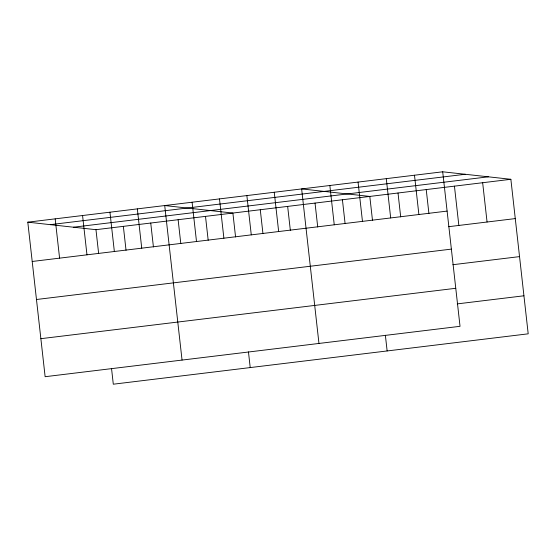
<?xml version="1.0" encoding="UTF-8"?>
<svg xmlns="http://www.w3.org/2000/svg" width="556" height="556" viewBox="0 0 556 556"><rect width="100%" height="100%" fill="white"/><g stroke="black" fill="none" stroke-linecap="round" stroke-linejoin="round"><path stroke-width="0.83" d="M442.701 171.797L460.034 326.316L45.133 376.704L27.8 222.178L442.701 171.797L510.867 179.296L528.2 333.822L113.299 384.203L111.541 368.496M50.297 224.659L465.191 174.271M73.475 227.209L488.37 176.822M27.8 222.178L95.966 229.684L510.867 179.296M32.206 261.473L447.107 211.092M448.588 226.688L515.273 218.591M36.474 299.503L451.375 249.116M452.855 264.712L519.54 256.615M40.866 338.68L455.767 288.293M457.247 303.889L523.933 295.792M482.657 182.722L487.063 222.018M454.44 186.149L458.846 225.444M426.23 189.575L428.912 213.49M414.484 175.223L418.89 214.519M398.013 193.001L400.695 216.916M386.274 178.65L390.68 217.938M372.485 220.343L369.803 196.428L301.63 188.929L318.963 343.448M385.371 335.247L387.136 350.947M358.057 182.076L362.463 221.364M342.42 199.75L345.102 223.672M329.847 185.502L334.253 224.791M315.037 203.079L317.719 226.994M287.654 206.401L290.336 230.323M274.247 192.251L278.66 231.546M260.271 209.73L262.953 233.645M246.864 195.58L251.277 234.868M235.57 236.974L232.888 213.052L164.715 205.553L182.048 360.079M248.456 351.872L250.221 367.579M219.481 198.902L223.887 238.197M205.505 216.381L208.187 240.296M192.098 202.231L196.504 241.519M178.122 219.703L180.804 243.625M150.739 223.032L153.421 246.947M137.332 208.882L141.738 248.171M123.356 226.355L126.038 250.276M109.949 212.204L114.355 251.5M95.966 229.684L98.648 253.599M82.566 215.533L86.972 254.822M55.183 218.855L59.589 258.151"/></g></svg>
